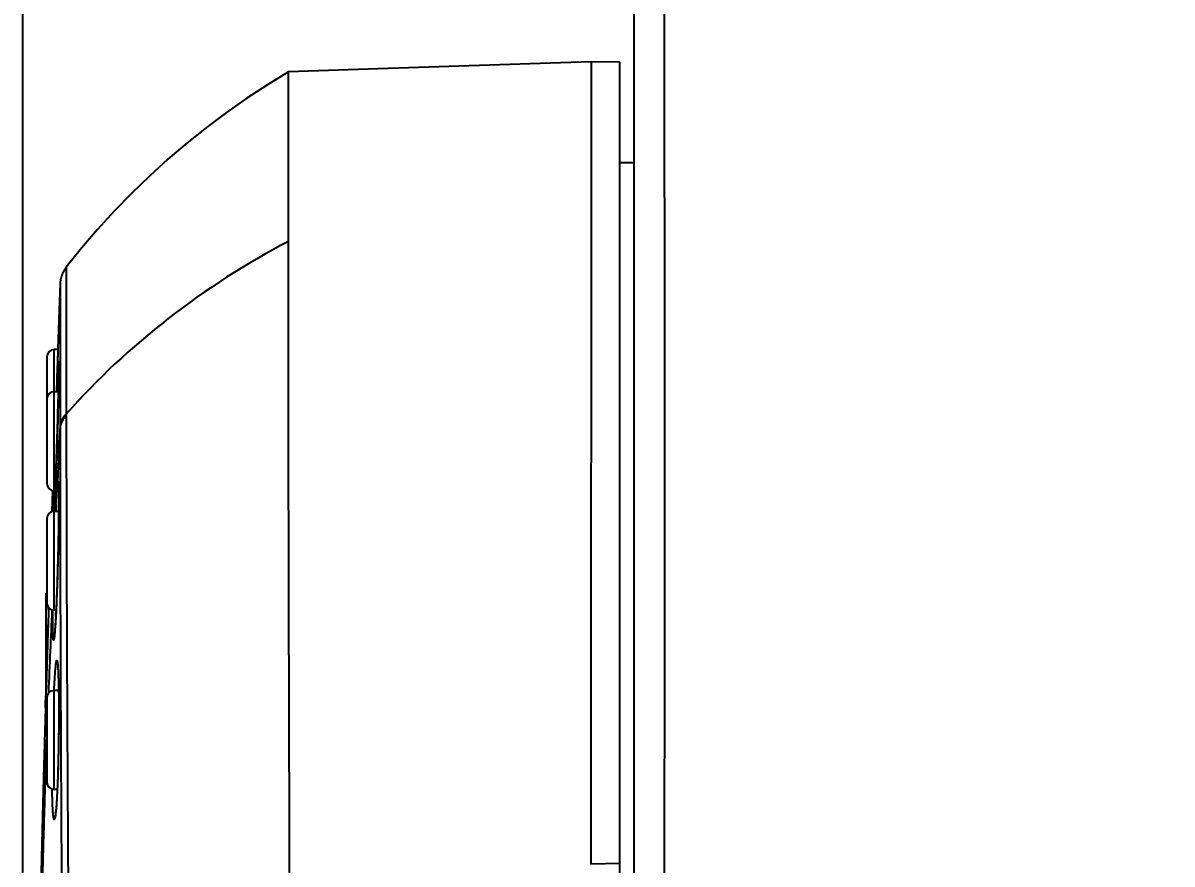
# Model space of a CAD drawing. Header units: millimetres. Extents: x 4086 to 8300, y 123 to 1549.
# Drawn here: x 7121.56 to 7141.59, y 721.76 to 736.42 of the extents above; entities that cross this region are included whole.
import ezdxf

# ---------------------------------------------------------------- set-up
doc = ezdxf.new("R2010")
doc.units = ezdxf.units.MM
doc.layers.add('外形图', color=7, linetype='Continuous')
doc.layers.add('尺寸标注', color=7, linetype='Continuous')
doc.styles.add('思源黑', font='SourceHanSansCN-Normal.ttf')
doc.dimstyles.new('尺寸标注_1_4比例', dxfattribs={"dimtxt": 7, "dimasz": 6, "dimexe": 2, "dimexo": 1.5, "dimgap": 1, "dimtad": 1, "dimdec": 1, "dimlfac": 4, "dimdsep": 46, "dimtxsty": '思源黑', "dimcen": 0.09, "dimadec": 0, "dimazin": 0, "dimtp": 0.01, "dimtm": 0.01, "dimtfac": 1, "dimtdec": 1, "dimtofl": 0, "dimtmove": 0, "dimatfit": 3, "dimfxl": 1, "dimtolj": 1, "dimarcsym": 0})

# ---------------------------------------------------------------- blocks, each defined once
blk = doc.blocks.new('*D990')
at = {"layer": 'Defpoints', "color": 0}
for p in [(7182.866, 882.152), (7182.866, 707.18), (7121.564, 706.117)]:
    blk.add_point(p, dxfattribs=at)
at = {"layer": '尺寸标注', "color": 0, "lineweight": -2}
for p, q in [((7121.564, 707.617), (7121.564, 884.152)), ((7182.866, 708.68), (7182.866, 884.152)), ((7127.564, 882.152), (7176.866, 882.152))]:
    blk.add_line(p, q, dxfattribs=at)
at = {"layer": '尺寸标注', "color": 0}
for points in [[(7127.564, 883.152), (7127.564, 881.152), (7121.564, 882.152)], [(7176.866, 881.152), (7176.866, 883.152), (7182.866, 882.152)]]:
    blk.add_solid(points, dxfattribs=at)
at = {"layer": '尺寸标注', "color": 0, "insert": (7152.215, 886.777), "char_height": 7, "attachment_point": 5, "style": '思源黑'}
blk.add_mtext('\\A1;245.2', dxfattribs=at)

msp = doc.modelspace()

# ---------------------------------------------------------------- linework, layer by layer
at = {"layer": '外形图'}
for p, q in [((7132.2165, 705.6723), (7132.2165, 737.0939)), ((7131.4668, 735.7443), (7131.4659, 721.7573)), ((7131.9676, 735.7355), (7131.4668, 735.7443)), ((7131.9676, 704.4551), (7131.9676, 735.7355)), ((7126.1925, 732.611), (7126.1926, 735.5652)), ((7131.9676, 733.9868), (7132.2165, 733.9868)), ((7122.3168, 732.1613), (7122.3182, 729.6019)), ((7122.2117, 731.8726), (7122.2113, 729.3735)), ((7122.1888, 731.2484), (7122.1714, 730.7243)), ((7122.1888, 731.2474), (7122.172, 730.7247)), ((7122.1888, 731.2506), (7122.1888, 731.2474)), ((7122.1888, 731.2501), (7122.1888, 731.2484)), ((7122.1051, 728.2667), (7122.1051, 730.7243)), ((7122.172, 730.7243), (7122.1051, 730.7243)), ((7122.172, 730.7243), (7122.1634, 730.4629)), ((7121.9801, 730.5993), (7121.9801, 728.3917)), ((7122.1634, 730.4629), (7122.1535, 730.1692)), ((7122.1879, 730.3315), (7122.1872, 730.2707)), ((7122.1873, 730.4912), (7122.1874, 730.488)), ((7122.1874, 730.488), (7122.1876, 730.4839)), ((7122.1876, 730.4839), (7122.1877, 730.479)), ((7122.1877, 730.479), (7122.1878, 730.4732)), ((7122.1878, 730.4732), (7122.188, 730.4631)), ((7122.1882, 730.3807), (7122.1879, 730.3315)), ((7122.188, 730.4631), (7122.1882, 730.4508)), ((7122.1882, 730.4508), (7122.1883, 730.4306)), ((7122.1883, 730.4185), (7122.1882, 730.3807)), ((7122.1883, 730.4306), (7122.1883, 730.4185)), ((7122.1535, 730.1692), (7122.1474, 729.9917)), ((7122.1847, 730.1085), (7122.1827, 730.0044)), ((7122.1862, 730.1968), (7122.1847, 730.1085)), ((7122.1872, 730.2707), (7122.1862, 730.1968)), ((7122.1824, 729.9917), (7122.1051, 729.9917)), ((7122.1827, 730.0044), (7122.18, 729.8822)), ((7122.1773, 729.7677), (7122.174, 729.6346)), ((7122.18, 729.8822), (7122.1773, 729.7677)), ((7122.174, 729.6346), (7122.1698, 729.4811)), ((7122.3182, 729.6019), (7122.3182, 729.5765)), ((7122.1662, 729.3532), (7122.162, 729.2144)), ((7122.1698, 729.4811), (7122.1662, 729.3532)), ((7122.1705, 728.4273), (7122.2113, 729.3487)), ((7122.2113, 729.3735), (7122.2113, 729.3487)), ((7122.162, 729.2144), (7122.1572, 729.0629)), ((7122.1535, 728.9545), (7122.1496, 728.8405)), ((7122.1572, 729.0629), (7122.1535, 728.9545)), ((7122.1453, 728.7217), (7122.1396, 728.5722)), ((7122.1496, 728.8405), (7122.1453, 728.7217)), ((7122.1396, 728.5722), (7122.1355, 728.4684)), ((7122.1409, 728.604), (7122.1409, 728.6031)), ((7122.1315, 728.3744), (7122.1267, 728.2637)), ((7122.1355, 728.4684), (7122.1315, 728.3744)), ((7122.1801, 728.3741), (7122.1806, 728.3656)), ((7122.1806, 728.3656), (7122.1811, 728.3558)), ((7122.1811, 728.3558), (7122.1816, 728.3447)), ((7122.1816, 728.3447), (7122.1821, 728.3323)), ((7122.1821, 728.3323), (7122.1826, 728.3185)), ((7122.1826, 728.3185), (7122.1832, 728.2953)), ((7122.081, 728.2691), (7122.0674, 727.8994)), ((7122.1268, 728.2667), (7122.1051, 728.2667)), ((7122.1222, 728.1682), (7122.1182, 728.0866)), ((7122.1267, 728.2637), (7122.1222, 728.1682)), ((7122.1832, 728.2953), (7122.1838, 728.2688)), ((7122.1838, 728.2688), (7122.1844, 728.2387)), ((7122.1844, 728.2387), (7122.185, 728.1924)), ((7122.185, 728.1924), (7122.1855, 728.1378)), ((7122.1855, 728.1378), (7122.1857, 728.0733)), ((7122.1051, 726.1802), (7122.1051, 727.9052)), ((7122.1854, 727.9052), (7122.1051, 727.9052)), ((7122.1081, 727.9084), (7122.1079, 727.9052)), ((7122.1111, 727.9579), (7122.1081, 727.9084)), ((7122.1145, 728.017), (7122.1111, 727.9579)), ((7122.1182, 728.0866), (7122.1145, 728.017)), ((7122.1854, 727.9052), (7122.1847, 727.8107)), ((7122.1857, 727.977), (7122.1854, 727.9052)), ((7122.1857, 728.0733), (7122.1858, 728.037)), ((7122.1858, 728.037), (7122.1857, 727.977)), ((7121.9801, 727.7802), (7121.9801, 726.3052)), ((7122.1839, 727.7278), (7122.1828, 727.6367)), ((7122.1847, 727.8107), (7122.1839, 727.7278)), ((7122.1814, 727.5368), (7122.1796, 727.4277)), ((7122.1828, 727.6367), (7122.1814, 727.5368)), ((7122.1774, 727.3093), (7122.1746, 727.1811)), ((7122.1796, 727.4277), (7122.1774, 727.3093)), ((7122.1746, 727.1811), (7122.1725, 727.0895)), ((7122.17, 726.9923), (7122.1672, 726.8871)), ((7122.1725, 727.0895), (7122.17, 726.9923)), ((7122.1638, 726.7724), (7122.1599, 726.6496)), ((7122.1672, 726.8871), (7122.1638, 726.7724)), ((7121.9687, 726.4782), (7121.9676, 726.4739)), ((7121.9676, 724.848), (7121.9676, 726.4739)), ((7121.9698, 726.4825), (7121.9687, 726.4782)), ((7121.971, 726.4868), (7121.9698, 726.4825)), ((7121.971, 726.4868), (7121.9801, 726.4868)), ((7122.1412, 726.1802), (7122.1051, 726.1802)), ((7122.1412, 726.1802), (7122.1345, 726.049)), ((7122.1443, 726.248), (7122.1412, 726.1802)), ((7122.1271, 725.9259), (7122.1239, 725.878)), ((7122.1306, 725.9823), (7122.1271, 725.9259)), ((7122.1345, 726.049), (7122.1306, 725.9823)), ((7122.1357, 726.0699), (7122.1355, 726.0663)), ((7122.1162, 725.7818), (7122.1145, 725.7639)), ((7122.118, 725.802), (7122.1162, 725.7818)), ((7122.1198, 725.8246), (7122.118, 725.802)), ((7122.1218, 725.8499), (7122.1198, 725.8246)), ((7122.1239, 725.878), (7122.1218, 725.8499)), ((7122.1705, 725.2082), (7122.1717, 725.193)), ((7122.1717, 725.193), (7122.1728, 725.1755)), ((7122.1728, 725.1755), (7122.174, 725.1556)), ((7122.174, 725.1556), (7122.1753, 725.1332)), ((7122.1753, 725.1332), (7122.1765, 725.1082)), ((7122.1765, 725.1082), (7122.1777, 725.0806)), ((7121.9657, 724.8936), (7121.9676, 724.9569)), ((7122.1777, 725.0806), (7122.1795, 725.0337)), ((7122.1795, 725.0337), (7122.1812, 724.9796)), ((7122.1812, 724.9796), (7122.1828, 724.9175)), ((7122.1828, 724.9175), (7122.1838, 724.871)), ((7121.9676, 724.8477), (7121.9643, 724.7496)), ((7121.9691, 724.8935), (7121.9676, 724.8477)), ((7122.1051, 723.0577), (7122.1051, 724.7827)), ((7122.1854, 724.7827), (7122.1051, 724.7827)), ((7122.1838, 724.871), (7122.1848, 724.8202)), ((7122.1848, 724.8202), (7122.1857, 724.7647)), ((7122.1857, 724.7647), (7122.1864, 724.7041)), ((7122.1864, 724.7041), (7122.1871, 724.6379)), ((7121.9801, 724.6577), (7121.9801, 723.1827)), ((7122.1871, 724.6379), (7122.1876, 724.5657)), ((7122.1876, 724.5657), (7122.188, 724.4866)), ((7121.9542, 724.4869), (7121.9485, 724.2704)), ((7122.188, 724.3029), (7122.1876, 724.1944)), ((7122.188, 724.4866), (7122.1882, 724.3996)), ((7122.1882, 724.3996), (7122.188, 724.3029)), ((7121.9759, 723.7986), (7121.9803, 723.9199)), ((7121.9282, 723.4709), (7121.9229, 723.2563)), ((7121.9229, 723.2563), (7121.9117, 722.8122)), ((7122.1644, 723.1267), (7122.1614, 723.0577)), ((7122.1614, 723.0577), (7122.1051, 723.0577)), ((7122.1329, 722.6471), (7122.1318, 722.6383)), ((7122.1338, 722.6547), (7122.1329, 722.6471)), ((7131.9676, 721.7674), (7131.4659, 721.7573))]:
    msp.add_line(p, q, dxfattribs=at)
for points in [[(7131.4668, 735.7443), (7129.6966, 735.6837), (7127.9303, 735.6237), (7126.1926, 735.5652)], [(7126.1926, 735.5652), (7125.8289, 735.3434), (7125.4663, 735.1063), (7125.1107, 734.8573), (7124.7626, 734.5969), (7124.4226, 734.3254), (7124.0912, 734.0433), (7123.7688, 733.7509), (7123.4561, 733.4488), (7123.1537, 733.1377), (7122.8621, 732.8182), (7122.5818, 732.491), (7122.3168, 732.1613)], [(7122.3168, 732.1613), (7122.3105, 732.1529), (7122.3049, 732.1453), (7122.2995, 732.1376), (7122.2943, 732.13), (7122.2894, 732.1224), (7122.2847, 732.1148), (7122.2802, 732.1073), (7122.2758, 732.0998), (7122.2717, 732.0923), (7122.2677, 732.0848), (7122.264, 732.0774), (7122.2604, 732.0701), (7122.2569, 732.0627), (7122.2537, 732.0555), (7122.2505, 732.0482), (7122.2476, 732.041), (7122.2448, 732.0339), (7122.2421, 732.0268), (7122.2395, 732.0197), (7122.2371, 732.0127), (7122.2349, 732.0057), (7122.2327, 731.9988), (7122.2307, 731.992), (7122.2288, 731.9852), (7122.227, 731.9784), (7122.2254, 731.9718), (7122.2238, 731.9652), (7122.2224, 731.9586), (7122.221, 731.9522), (7122.2198, 731.9458), (7122.2187, 731.9395), (7122.2176, 731.9333), (7122.2167, 731.9272), (7122.2158, 731.9212), (7122.2151, 731.9153), (7122.2144, 731.9096), (7122.2138, 731.9041), (7122.2133, 731.8987), (7122.2129, 731.8935), (7122.2125, 731.8886), (7122.2122, 731.884), (7122.212, 731.8797), (7122.2118, 731.8759), (7122.1888, 731.2493)], [(7122.1871, 730.4954), (7122.1871, 730.4955), (7122.1871, 730.4954), (7122.1871, 730.4951), (7122.1871, 730.4945), (7122.1872, 730.4936), (7122.1872, 730.4925), (7122.1873, 730.4912)], [(7122.1781, 728.3966), (7122.1781, 728.3964), (7122.1782, 728.3958), (7122.1783, 728.3948), (7122.1785, 728.3934), (7122.1787, 728.3917), (7122.1789, 728.3896), (7122.1791, 728.3872), (7122.1793, 728.3844), (7122.1796, 728.3813), (7122.1798, 728.3779), (7122.1801, 728.3741)], [(7122.1599, 726.6496), (7122.1553, 726.5188), (7122.1528, 726.4507), (7122.1501, 726.3821), (7122.1472, 726.3141), (7122.1443, 726.248)], [(7122.1145, 725.7639), (7122.1129, 725.7484), (7122.1121, 725.7414), (7122.1114, 725.7349), (7122.1106, 725.729), (7122.11, 725.7236), (7122.1093, 725.7187), (7122.1087, 725.7142), (7122.1081, 725.7103), (7122.1076, 725.7069), (7122.1071, 725.704), (7122.1067, 725.7017), (7122.1064, 725.6999), (7122.1061, 725.6987), (7122.1061, 725.6984)], [(7122.1643, 725.2631), (7122.1643, 725.2631), (7122.1644, 725.2626), (7122.1646, 725.2616), (7122.1649, 725.2601), (7122.1652, 725.2581), (7122.1656, 725.2557), (7122.166, 725.2529), (7122.1664, 725.2497), (7122.1668, 725.2461), (7122.1673, 725.242), (7122.1678, 725.2375), (7122.1683, 725.2326), (7122.1689, 725.2272), (7122.1694, 725.2213), (7122.1699, 725.215), (7122.1705, 725.2082)], [(7121.9485, 724.2704), (7121.9434, 724.0744), (7121.9282, 723.4709)], [(7122.1876, 724.1944), (7122.1867, 724.0736), (7122.186, 724.0084), (7122.1852, 723.9398), (7122.1842, 723.8675), (7122.183, 723.7921), (7122.1817, 723.7147), (7122.1801, 723.6364), (7122.1783, 723.5582), (7122.1764, 723.4815), (7122.1743, 723.4066), (7122.172, 723.3334), (7122.1696, 723.2621), (7122.1671, 723.1931), (7122.1644, 723.1267)], [(7122.1614, 723.0577), (7122.1588, 723.0024), (7122.1558, 722.9451), (7122.1527, 722.8913), (7122.1496, 722.8412), (7122.1464, 722.7949), (7122.1431, 722.7527), (7122.1399, 722.7149), (7122.1367, 722.6815), (7122.1338, 722.6547)], [(7121.9117, 722.8122), (7121.8998, 722.3479), (7121.8934, 722.1062), (7121.8867, 721.8567), (7121.8796, 721.5986), (7121.872, 721.3308), (7121.864, 721.052), (7121.8555, 720.7612), (7121.8464, 720.4573)], [(7122.1318, 722.6383), (7122.1308, 722.6302), (7122.1298, 722.6229), (7122.1288, 722.6163), (7122.1279, 722.6103), (7122.1271, 722.605), (7122.1263, 722.6003), (7122.1255, 722.5963), (7122.1249, 722.5929), (7122.1243, 722.5901), (7122.1238, 722.5879), (7122.1234, 722.5864), (7122.1232, 722.5855), (7122.1231, 722.5853)]]:
    msp.add_lwpolyline(points, dxfattribs=at)
for centre, radius, start, end in [((7122.1051, 730.5993), 0.125, 90, 180), ((7122.7679, 730.4392), 0.5891, 174.22225, 174.44628), ((7122.1051, 729.8667), 0.125, 90, 180), ((7038.4348, 731.8035), 83.7672, 357.811002, 358.760875), ((8251.3428, 729.0943), 1129.1315, 179.9870924, 180.3265118), ((7068.6194, 730.6654), 53.5612, 357.43315, 357.79336), ((7122.1051, 728.3917), 0.125, 180, 270), ((7122.2954, 728.4239), 0.125, 178.44141, 193.08739), ((7122.2953, 728.4239), 0.1249, 193.12426, 202.54692), ((7121.5763, 728.3495), 0.6047, 4.50018, 4.73129), ((7122.1051, 727.7802), 0.125, 90, 180), ((7150.4111, 726.6026), 28.3073, 177.11796, 177.3623), ((7122.1051, 726.3052), 0.125, 180, 270), ((7102.0038, 727.1418), 20.1604, 356.95221, 357.26624), ((7124.4783, 725.1754), 2.5107, 180.02329, 183.73001), ((7121.5837, 725.1932), 0.5865, 6.90731, 7.34679), ((7234.8558, 721.5049), 112.9409, 178.280621, 178.426726), ((7122.1051, 724.6577), 0.125, 90, 180), ((7122.1051, 723.1827), 0.125, 180, 270), ((7121.4788, 722.6938), 0.6557, 350.40649, 350.83386), ((7120.1487, 722.8698), 1.9975, 353.44591, 353.8018), ((8143.3368, 728.4502), 1021.1236, 180.324908, 180.715921)]:
    msp.add_arc(centre, radius, start, end, dxfattribs=at)
for points, knots in [([(7132.7421, 737.1466), (7132.7378, 735.7346), (7132.7561, 730.2646), (7132.7438, 724.7946), (7132.7423, 720.7365)], [0, 0, 0, 0, 0.2581294, 1, 1, 1, 1]), ([(7126.1925, 732.6109), (7125.4567, 732.2259), (7124.0656, 731.3357), (7122.8559, 730.2096), (7122.3182, 729.6019)], [0, 0, 0, 0, 0.5057976, 1, 1, 1, 1]), ([(7126.2625, 712.8286), (7126.2616, 712.93), (7126.2594, 713.134), (7126.2576, 713.4429), (7126.255, 713.7563), (7126.2513, 714.074), (7126.2486, 714.3947), (7126.2464, 714.8276), (7126.2435, 715.3751), (7126.238, 716.039), (7126.234, 716.7109), (7126.2306, 717.3895), (7126.2259, 718.3038), (7126.2203, 719.4532), (7126.2152, 720.8338), (7126.2107, 722.2083), (7126.2025, 724.8079), (7126.1951, 727.6675), (7126.1921, 730.6795), (7126.1925, 732.005), (7126.1925, 732.611)], [0, 0, 0, 0, 0.0153723, 0.0309496, 0.0468327, 0.0629137, 0.0791243, 0.095464, 0.1285662, 0.1621587, 0.1961432, 0.2304661, 0.2650642, 0.3347954, 0.4047718, 0.4744385, 0.5432366, 0.7989898, 0.9081044, 1, 1, 1, 1]), ([(7122.172, 730.7247), (7122.1702, 730.6696), (7122.1622, 730.4252), (7122.1539, 730.1809), (7122.1474, 729.9917)], [0, 0, 0, 0, 0.2256156, 1, 1, 1, 1]), ([(7122.1819, 730.4985), (7122.1822, 730.5014), (7122.1827, 730.5064), (7122.1835, 730.512), (7122.1841, 730.5152), (7122.1845, 730.5166), (7122.1847, 730.5176), (7122.1854, 730.5179), (7122.1857, 730.517), (7122.1862, 730.5152), (7122.1867, 730.5109), (7122.1871, 730.5041), (7122.1874, 730.4987), (7122.1875, 730.4955)], [0, 0, 0, 0, 0.2068473, 0.3529879, 0.4032736, 0.4384677, 0.4590404, 0.4681651, 0.4828851, 0.5115479, 0.6136962, 0.7764671, 1, 1, 1, 1]), ([(7122.1558, 729.9917), (7122.1583, 730.0523), (7122.163, 730.1622), (7122.1698, 730.3083), (7122.1757, 730.4159), (7122.1795, 730.4742), (7122.1816, 730.4962)], [0, 0, 0, 0, 0.3602344, 0.6529472, 0.8685511, 1, 1, 1, 1]), ([(7122.1875, 730.4955), (7122.1883, 730.4733), (7122.1885, 730.4149), (7122.1879, 730.3074), (7122.1858, 730.1618), (7122.1837, 730.0524), (7122.1824, 729.992)], [0, 0, 0, 0, 0.13222, 0.3480086, 0.6404197, 1, 1, 1, 1]), ([(7122.3182, 729.6019), (7122.2871, 729.5708), (7122.2354, 729.5003), (7122.2133, 729.415), (7122.2113, 729.3735)], [0, 0, 0, 0, 0.5141336, 1, 1, 1, 1]), ([(7122.3182, 729.5766), (7122.2871, 729.5456), (7122.2354, 729.4752), (7122.2133, 729.3901), (7122.2113, 729.3487)], [0, 0, 0, 0, 0.514324, 1, 1, 1, 1]), ([(7122.3182, 729.5766), (7122.3205, 727.4538), (7122.3301, 724.6952), (7122.3514, 721.2905), (7122.3667, 719.3685), (7122.385, 717.4647), (7122.399, 716.2072), (7122.4067, 715.5898)], [0, 0, 0, 0, 0.4553024, 0.5916618, 0.7302711, 0.8675615, 1, 1, 1, 1]), ([(7122.1395, 728.0259), (7122.1422, 728.0785), (7122.1462, 728.153), (7122.152, 728.2462), (7122.156, 728.3022), (7122.1598, 728.3483), (7122.1632, 728.3841), (7122.1666, 728.4093), (7122.1689, 728.4226), (7122.1705, 728.4273)], [0, 0, 0, 0, 0.3922742, 0.5556562, 0.6954321, 0.8105212, 0.9000231, 0.9632734, 1, 1, 1, 1]), ([(7122.1705, 728.4273), (7122.1709, 728.4286), (7122.1729, 728.433), (7122.1754, 728.4269), (7122.1762, 728.4227), (7122.1778, 728.413), (7122.1784, 728.4053), (7122.1789, 728.3994)], [0, 0, 0, 0, 0.1180354, 0.2301314, 0.352575, 0.5215136, 1, 1, 1, 1]), ([(7122.1791, 728.397), (7122.181, 728.3734), (7122.1832, 728.3138), (7122.1853, 728.2069), (7122.186, 728.0667), (7122.1858, 727.9623), (7122.1855, 727.9053)], [0, 0, 0, 0, 0.1443924, 0.3637143, 0.6517329, 1, 1, 1, 1]), ([(7122.0894, 727.9038), (7122.0897, 727.9281), (7122.0913, 728.0492), (7122.0942, 728.1703), (7122.0967, 728.267)], [0, 0, 0, 0, 0.2010602, 1, 1, 1, 1]), ([(7122.1268, 728.2666), (7122.1252, 728.2309), (7122.1196, 728.1103), (7122.1134, 727.9897), (7122.108, 727.9049)], [0, 0, 0, 0, 0.2958614, 1, 1, 1, 1]), ([(7122.1855, 727.9053), (7122.1839, 727.6174), (7122.1733, 727.0423), (7122.155, 726.4673), (7122.1413, 726.1802)], [0, 0, 0, 0, 0.5003851, 1, 1, 1, 1]), ([(7122.0113, 726.223), (7122.0099, 726.1758), (7122.0037, 725.9721), (7121.9973, 725.7684), (7121.9923, 725.6118)], [0, 0, 0, 0, 0.231433, 1, 1, 1, 1]), ([(7122.1073, 725.6978), (7122.1063, 725.6914), (7122.105, 725.6825), (7122.1027, 725.6719), (7122.1013, 725.6665), (7122.0998, 725.6629), (7122.0986, 725.6604), (7122.0964, 725.6599), (7122.0951, 725.6623), (7122.0939, 725.6654), (7122.0927, 725.6706), (7122.0916, 725.6772), (7122.0906, 725.6857), (7122.0895, 725.6958), (7122.0882, 725.7127), (7122.0867, 725.7379), (7122.0853, 725.773), (7122.0842, 725.8145), (7122.0833, 725.8622), (7122.0825, 725.9373), (7122.0823, 726.0446), (7122.0829, 726.134), (7122.0834, 726.182)], [0, 0, 0, 0, 0.0348121, 0.0477266, 0.0576567, 0.0646582, 0.0689196, 0.0713863, 0.0749747, 0.0811899, 0.0903114, 0.1024043, 0.1174833, 0.1355471, 0.1565876, 0.2075198, 0.2700407, 0.3438592, 0.4286169, 0.5238916, 0.7440643, 1, 1, 1, 1]), ([(7122.1355, 726.0663), (7122.1314, 725.9896), (7122.1253, 725.8857), (7122.115, 725.7629), (7122.11, 725.7168), (7122.1073, 725.6978)], [0, 0, 0, 0, 0.6234422, 0.8448021, 1, 1, 1, 1]), ([(7121.9923, 725.6118), (7121.9903, 725.5472), (7121.9826, 725.3078), (7121.9749, 725.0684), (7121.9691, 724.8935)], [0, 0, 0, 0, 0.2697903, 1, 1, 1, 1]), ([(7122.1344, 725.2025), (7122.1357, 725.2151), (7122.1381, 725.2376), (7122.1417, 725.2638), (7122.1446, 725.2807), (7122.1466, 725.2902), (7122.1485, 725.2976), (7122.1505, 725.3029), (7122.1521, 725.3064), (7122.1561, 725.3086), (7122.1587, 725.3025), (7122.1605, 725.297), (7122.1632, 725.2851), (7122.1645, 725.2754), (7122.1655, 725.2682)], [0, 0, 0, 0, 0.2532732, 0.4522331, 0.5310331, 0.5959582, 0.6470313, 0.684459, 0.7089038, 0.7231943, 0.7625979, 0.8012942, 0.853686, 1, 1, 1, 1]), ([(7122.1071, 724.7827), (7122.111, 724.8646), (7122.1184, 725.0046), (7122.1285, 725.1446), (7122.1344, 725.2025)], [0, 0, 0, 0, 0.5844327, 1, 1, 1, 1]), ([(7122.166, 725.2637), (7122.169, 725.2394), (7122.1735, 725.1794), (7122.1786, 725.0738), (7122.1828, 724.9379), (7122.1847, 724.8376), (7122.1856, 724.783)], [0, 0, 0, 0, 0.152939, 0.3746354, 0.6594498, 1, 1, 1, 1]), ([(7121.9643, 724.7496), (7121.9636, 724.7277), (7121.9621, 724.6839), (7121.9602, 724.6291), (7121.9587, 724.5853), (7121.9575, 724.5525), (7121.9565, 724.5251), (7121.9555, 724.5033), (7121.9553, 724.4923), (7121.9547, 724.4868)], [0, 0, 0, 0, 0.250002, 0.500004, 0.625005, 0.7500059, 0.8750067, 0.9375073, 1, 1, 1, 1]), ([(7122.1856, 724.783), (7122.1876, 724.6477), (7122.1892, 724.3599), (7122.186, 723.9199), (7122.1775, 723.48), (7122.1678, 723.1926), (7122.1616, 723.0575)], [0, 0, 0, 0, 0.2353271, 0.5001693, 0.7649224, 1, 1, 1, 1]), ([(7121.9547, 724.4868), (7121.9545, 724.4868), (7121.9548, 724.4879), (7121.9545, 724.4889), (7121.9547, 724.4915), (7121.9547, 724.4947), (7121.9548, 724.499), (7121.9549, 724.5065), (7121.9551, 724.5182), (7121.9555, 724.535), (7121.9561, 724.5554), (7121.9567, 724.5794), (7121.9572, 724.5966), (7121.9574, 724.6058)], [0, 0, 0, 0, 0.0039973, 0.0159222, 0.0357841, 0.0635692, 0.0992548, 0.1428115, 0.2533854, 0.394919, 0.5669359, 0.7688564, 1, 1, 1, 1]), ([(7121.668, 713.7367), (7121.6881, 714.5755), (7121.723, 715.8337), (7121.7792, 717.511), (7121.8238, 718.7687), (7121.866, 720.0263), (7121.902, 721.2837), (7121.9343, 722.5412), (7121.9606, 723.3795), (7121.9759, 723.7986)], [0, 0, 0, 0, 0.2500593, 0.3750935, 0.5001236, 0.6251219, 0.7500729, 0.8750071, 1, 1, 1, 1]), ([(7122.1253, 722.5845), (7122.124, 722.5769), (7122.122, 722.5663), (7122.1188, 722.5534), (7122.1167, 722.5465), (7122.1145, 722.5413), (7122.1125, 722.5379), (7122.1101, 722.5358), (7122.1073, 722.5365), (7122.1053, 722.5392), (7122.1033, 722.5434), (7122.1013, 722.5493), (7122.0985, 722.5608), (7122.0952, 722.5798), (7122.09, 722.6217), (7122.0847, 722.6911), (7122.0797, 722.7936), (7122.0758, 722.92), (7122.0742, 723.0121), (7122.0736, 723.0617)], [0, 0, 0, 0, 0.040108, 0.0556232, 0.0681276, 0.0776759, 0.0844244, 0.0888642, 0.0925789, 0.0978559, 0.1057157, 0.1164572, 0.1301834, 0.1667055, 0.2152964, 0.3478856, 0.5254551, 0.7443552, 1, 1, 1, 1]), ([(7122.1616, 723.0575), (7122.158, 722.9797), (7122.1509, 722.8451), (7122.1406, 722.7106), (7122.1345, 722.6541)], [0, 0, 0, 0, 0.5780703, 1, 1, 1, 1]), ([(7122.1331, 722.6418), (7122.1326, 722.6369), (7122.1305, 722.6194), (7122.1281, 722.6019), (7122.1261, 722.5894)], [0, 0, 0, 0, 0.280214, 1, 1, 1, 1])]:
    msp.add_open_spline(points, degree=3, knots=knots, dxfattribs=at)
for points in [[(7121.9676, 726.0493), (7121.9676, 726.1335), (7121.972, 726.2177), (7121.9802, 726.3014)], [(7122.013, 724.747), (7122.0329, 725.226), (7122.0539, 725.705), (7122.0745, 726.1839)], [(7121.9943, 725.6772), (7121.9775, 725.8004), (7121.9676, 725.925), (7121.9676, 726.0493)], [(7121.9676, 725.1743), (7121.9676, 725.2846), (7121.9753, 725.395), (7121.9889, 725.5044)]]:
    msp.add_open_spline(points, degree=3, dxfattribs=at)

# ---------------------------------------------------------------- dimensions: what is measured, and where the dimension line sits
at = {"layer": '尺寸标注'}
dim = msp.add_linear_dim(base=(7182.8659, 882.1522), p1=(7121.5641, 706.1168), p2=(7182.8659, 707.1804), dimstyle='尺寸标注_1_4比例', dxfattribs=at)
dim.commit()
dim.dimension.update_dxf_attribs({"geometry": '*D990', "text_midpoint": (7152.215, 886.7765)})

doc.saveas('drawing.dxf')
